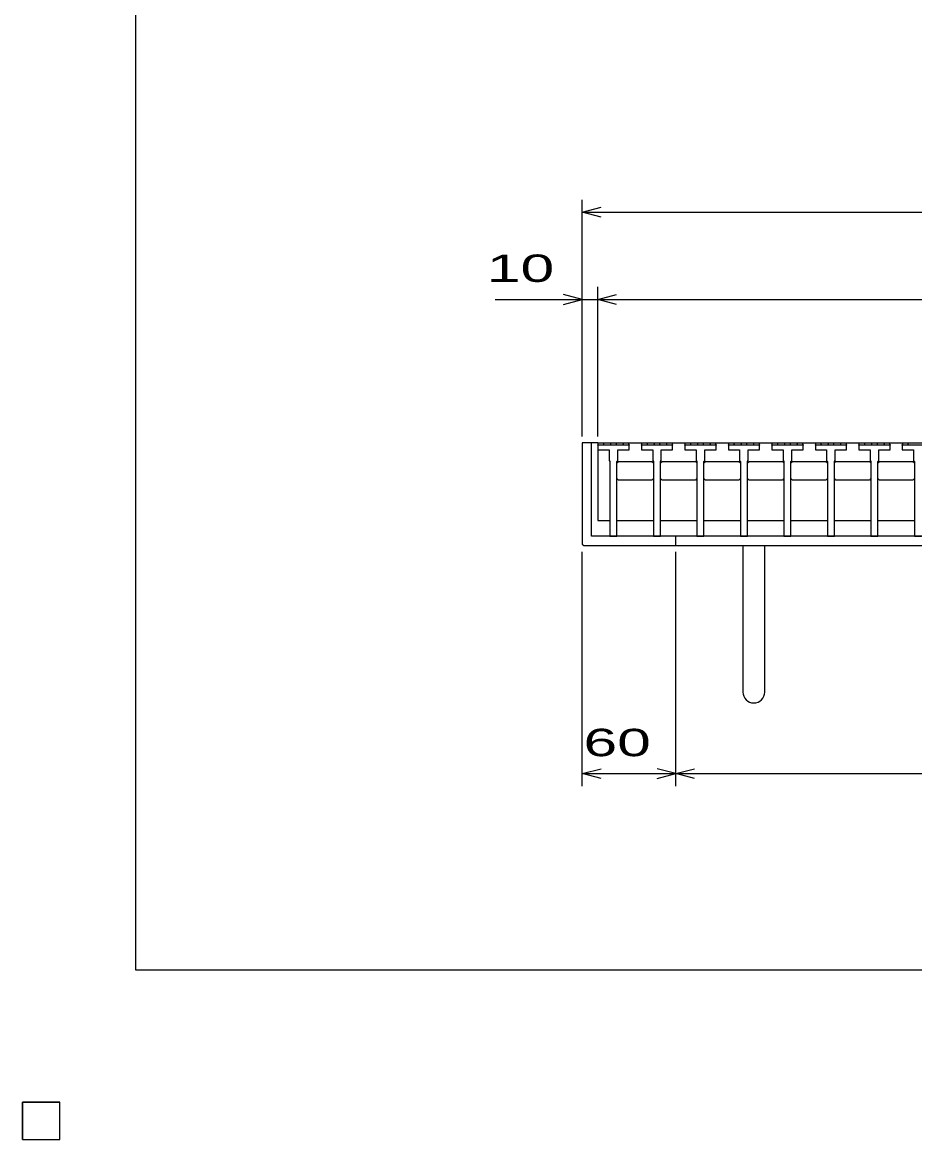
# Model space of a CAD drawing. Units: millimetres, scale not verified. Extents: x -1456 to 1385, y -1026 to 843.
# Drawn here: x -1456 to -884, y -1026 to -309 of the extents above; entities that cross this region are included whole.
import ezdxf
from ezdxf.enums import TextEntityAlignment as Align

# ---------------------------------------------------------------- set-up
doc = ezdxf.new("R2010")
doc.units = ezdxf.units.MM
doc.header["$LTSCALE"] = 8
for name, color, linetype, lineweight in [('0_2', 150, 'Continuous', 25), ('16', 3, 'Continuous', 25), ('19', 6, 'Continuous', 25), ('22', 2, 'Continuous', 25)]:
    doc.layers.add(name, color=color, linetype=linetype, lineweight=lineweight)
doc.styles.add('ベクトル', font='')
doc.styles.get('ベクトル').set_extended_font_data('ベクトル')

msp = doc.modelspace()

# ---------------------------------------------------------------- linework, layer by layer
at = {"layer": '0_2'}
for p, q in [((-1383.2, -917.2), (-1383.2, 842.8)), ((1384.8, -917.2), (-1383.2, -917.2))]:
    msp.add_line(p, q, dxfattribs=at)
at = {"layer": '16'}
for p, q in [((-1086.8, -580.2), (-1086.3, -578.7)), ((-1086.8, -578.7), (-386.8, -578.7)), ((-1086.8, -578.7), (-1086.8, -628.7)), ((-1086.8, -580.2), (-1086.8, -583.2)), ((-1066.8, -580.2), (-1086.8, -580.2)), ((-1086.3, -578.7), (-1083.4, -578.7)), ((-1083.4, -578.7), (-1082.9, -580.2)), ((-1078.75, -580.2), (-1078.25, -578.7)), ((-1078.25, -578.7), (-1075.35, -578.7)), ((-1075.35, -578.7), (-1074.85, -580.2)), ((-1070.7, -580.2), (-1070.2, -578.7)), ((-1070.2, -578.7), (-1067.3, -578.7)), ((-1067.3, -578.7), (-1066.8, -580.2)), ((-1066.8, -583.2), (-1066.8, -580.2)), ((-1058.9, -580.2), (-1058.4, -578.7)), ((-1058.9, -580.2), (-1058.9, -583.2)), ((-1038.9, -580.2), (-1058.9, -580.2)), ((-1058.4, -578.7), (-1055.5, -578.7)), ((-1055.5, -578.7), (-1055, -580.2)), ((-1050.85, -580.2), (-1050.35, -578.7)), ((-1050.35, -578.7), (-1047.45, -578.7)), ((-1047.45, -578.7), (-1046.95, -580.2)), ((-1042.8, -580.2), (-1042.3, -578.7)), ((-1042.3, -578.7), (-1039.4, -578.7)), ((-1039.4, -578.7), (-1038.9, -580.2)), ((-1038.9, -583.2), (-1038.9, -580.2)), ((-1031, -580.2), (-1030.5, -578.7)), ((-1031, -580.2), (-1031, -583.2)), ((-1011, -580.2), (-1031, -580.2)), ((-1030.5, -578.7), (-1027.6, -578.7)), ((-1027.6, -578.7), (-1027.1, -580.2)), ((-1022.95, -580.2), (-1022.45, -578.7)), ((-1022.45, -578.7), (-1019.55, -578.7)), ((-1019.55, -578.7), (-1019.05, -580.2)), ((-1014.9, -580.2), (-1014.4, -578.7)), ((-1014.4, -578.7), (-1011.5, -578.7)), ((-1011.5, -578.7), (-1011, -580.2)), ((-1011, -583.2), (-1011, -580.2)), ((-1003.1, -580.2), (-1002.6, -578.7)), ((-1003.1, -580.2), (-1003.1, -583.2)), ((-983.1, -580.2), (-1003.1, -580.2)), ((-1002.6, -578.7), (-999.7, -578.7)), ((-999.7, -578.7), (-999.2, -580.2)), ((-995.05, -580.2), (-994.55, -578.7)), ((-994.55, -578.7), (-991.65, -578.7)), ((-991.65, -578.7), (-991.15, -580.2)), ((-987, -580.2), (-986.5, -578.7)), ((-986.5, -578.7), (-983.6, -578.7)), ((-983.6, -578.7), (-983.1, -580.2)), ((-983.1, -583.2), (-983.1, -580.2)), ((-975.2, -580.2), (-974.7, -578.7)), ((-975.2, -580.2), (-975.2, -583.2)), ((-955.2, -580.2), (-975.2, -580.2)), ((-974.7, -578.7), (-971.8, -578.7)), ((-971.8, -578.7), (-971.3, -580.2)), ((-967.15, -580.2), (-966.65, -578.7)), ((-966.65, -578.7), (-963.75, -578.7)), ((-963.75, -578.7), (-963.25, -580.2)), ((-959.1, -580.2), (-958.6, -578.7)), ((-958.6, -578.7), (-955.7, -578.7)), ((-955.7, -578.7), (-955.2, -580.2)), ((-955.2, -583.2), (-955.2, -580.2)), ((-947.3, -580.2), (-946.8, -578.7)), ((-947.3, -580.2), (-947.3, -583.2)), ((-927.3, -580.2), (-947.3, -580.2)), ((-946.8, -578.7), (-943.9, -578.7)), ((-943.9, -578.7), (-943.4, -580.2)), ((-939.25, -580.2), (-938.75, -578.7)), ((-938.75, -578.7), (-935.85, -578.7)), ((-935.85, -578.7), (-935.35, -580.2)), ((-931.2, -580.2), (-930.7, -578.7)), ((-930.7, -578.7), (-927.8, -578.7)), ((-927.8, -578.7), (-927.3, -580.2)), ((-927.3, -583.2), (-927.3, -580.2)), ((-919.4, -580.2), (-918.9, -578.7)), ((-919.4, -580.2), (-919.4, -583.2)), ((-899.4, -580.2), (-919.4, -580.2)), ((-918.9, -578.7), (-916, -578.7)), ((-916, -578.7), (-915.5, -580.2)), ((-911.35, -580.2), (-910.85, -578.7)), ((-910.85, -578.7), (-907.95, -578.7)), ((-907.95, -578.7), (-907.45, -580.2)), ((-903.3, -580.2), (-902.8, -578.7)), ((-902.8, -578.7), (-899.9, -578.7)), ((-899.9, -578.7), (-899.4, -580.2)), ((-899.4, -583.2), (-899.4, -580.2)), ((-891.5, -580.2), (-891, -578.7)), ((-891.5, -580.2), (-891.5, -583.2)), ((-871.5, -580.2), (-891.5, -580.2)), ((-891, -578.7), (-888.1, -578.7)), ((-888.1, -578.7), (-887.6, -580.2)), ((-1086.8, -583.2), (-1079.55, -583.2)), ((-1079.55, -583.2), (-1079.55, -590.2)), ((-1074.05, -590.2), (-1074.05, -583.2)), ((-1074.05, -583.2), (-1066.8, -583.2)), ((-1058.9, -583.2), (-1051.65, -583.2)), ((-1051.65, -583.2), (-1051.65, -590.2)), ((-1046.15, -590.2), (-1046.15, -583.2)), ((-1046.15, -583.2), (-1038.9, -583.2)), ((-1031, -583.2), (-1023.75, -583.2)), ((-1023.75, -583.2), (-1023.75, -590.2)), ((-1018.25, -590.2), (-1018.25, -583.2)), ((-1018.25, -583.2), (-1011, -583.2)), ((-1003.1, -583.2), (-995.85, -583.2)), ((-995.85, -583.2), (-995.85, -590.2)), ((-990.35, -590.2), (-990.35, -583.2)), ((-990.35, -583.2), (-983.1, -583.2)), ((-975.2, -583.2), (-967.95, -583.2)), ((-967.95, -583.2), (-967.95, -590.2)), ((-962.45, -590.2), (-962.45, -583.2)), ((-962.45, -583.2), (-955.2, -583.2)), ((-947.3, -583.2), (-940.05, -583.2)), ((-940.05, -583.2), (-940.05, -590.2)), ((-934.55, -590.2), (-934.55, -583.2)), ((-934.55, -583.2), (-927.3, -583.2)), ((-919.4, -583.2), (-912.15, -583.2)), ((-912.15, -583.2), (-912.15, -590.2)), ((-906.65, -590.2), (-906.65, -583.2)), ((-906.65, -583.2), (-899.4, -583.2)), ((-891.5, -583.2), (-884.25, -583.2)), ((-884.25, -583.2), (-884.25, -590.2)), ((-1079.55, -590.2), (-1079.05, -590.7)), ((-1079.05, -590.7), (-1079.05, -638.7)), ((-1074.55, -590.7), (-1074.05, -590.2)), ((-1074.55, -638.7), (-1074.55, -590.7)), ((-1074.55, -591.7), (-1073.55, -590.7)), ((-1073.55, -590.7), (-1052.15, -590.7)), ((-1052.15, -590.7), (-1051.15, -591.7)), ((-1051.65, -590.2), (-1051.15, -590.7)), ((-1051.15, -590.7), (-1051.15, -638.7)), ((-1046.65, -590.7), (-1046.15, -590.2)), ((-1046.65, -638.7), (-1046.65, -590.7)), ((-1046.65, -591.7), (-1045.65, -590.7)), ((-1045.65, -590.7), (-1024.25, -590.7)), ((-1024.25, -590.7), (-1023.25, -591.7)), ((-1023.75, -590.2), (-1023.25, -590.7)), ((-1023.25, -590.7), (-1023.25, -638.7)), ((-1018.75, -590.7), (-1018.25, -590.2)), ((-1018.75, -638.7), (-1018.75, -590.7)), ((-1018.75, -591.7), (-1017.75, -590.7)), ((-1017.75, -590.7), (-996.35, -590.7)), ((-996.35, -590.7), (-995.35, -591.7)), ((-995.85, -590.2), (-995.35, -590.7)), ((-995.35, -590.7), (-995.35, -638.7)), ((-990.85, -590.7), (-990.35, -590.2)), ((-990.85, -638.7), (-990.85, -590.7)), ((-990.85, -591.7), (-989.85, -590.7)), ((-989.85, -590.7), (-968.45, -590.7)), ((-968.45, -590.7), (-967.45, -591.7)), ((-967.95, -590.2), (-967.45, -590.7)), ((-967.45, -590.7), (-967.45, -638.7)), ((-962.95, -590.7), (-962.45, -590.2)), ((-962.95, -638.7), (-962.95, -590.7)), ((-962.95, -591.7), (-961.95, -590.7)), ((-961.95, -590.7), (-940.55, -590.7)), ((-940.55, -590.7), (-939.55, -591.7)), ((-940.05, -590.2), (-939.55, -590.7)), ((-939.55, -590.7), (-939.55, -638.7)), ((-935.05, -590.7), (-934.55, -590.2)), ((-935.05, -638.7), (-935.05, -590.7)), ((-935.05, -591.7), (-934.05, -590.7)), ((-934.05, -590.7), (-912.65, -590.7)), ((-912.65, -590.7), (-911.65, -591.7)), ((-912.15, -590.2), (-911.65, -590.7)), ((-911.65, -590.7), (-911.65, -638.7)), ((-907.15, -590.7), (-906.65, -590.2)), ((-907.15, -638.7), (-907.15, -590.7)), ((-907.15, -591.7), (-906.15, -590.7)), ((-906.15, -590.7), (-884.75, -590.7)), ((-884.75, -590.7), (-883.75, -591.7)), ((-884.25, -590.2), (-883.75, -590.7)), ((-883.75, -590.7), (-883.75, -638.7)), ((-1073.55, -602.7), (-1074.55, -601.7)), ((-1051.15, -601.7), (-1052.15, -602.7)), ((-1045.65, -602.7), (-1046.65, -601.7)), ((-1023.25, -601.7), (-1024.25, -602.7)), ((-1017.75, -602.7), (-1018.75, -601.7)), ((-995.35, -601.7), (-996.35, -602.7)), ((-989.85, -602.7), (-990.85, -601.7)), ((-967.45, -601.7), (-968.45, -602.7)), ((-961.95, -602.7), (-962.95, -601.7)), ((-939.55, -601.7), (-940.55, -602.7)), ((-934.05, -602.7), (-935.05, -601.7)), ((-911.65, -601.7), (-912.65, -602.7)), ((-906.15, -602.7), (-907.15, -601.7)), ((-883.75, -601.7), (-884.75, -602.7)), ((-1052.15, -602.7), (-1073.55, -602.7)), ((-1024.25, -602.7), (-1045.65, -602.7)), ((-996.35, -602.7), (-1017.75, -602.7)), ((-968.45, -602.7), (-989.85, -602.7)), ((-940.55, -602.7), (-961.95, -602.7)), ((-912.65, -602.7), (-934.05, -602.7)), ((-884.75, -602.7), (-906.15, -602.7)), ((-1086.8, -628.7), (-1079.05, -628.7)), ((-1074.55, -628.7), (-1051.15, -628.7)), ((-1046.65, -628.7), (-1023.25, -628.7)), ((-1018.75, -628.7), (-995.35, -628.7)), ((-990.85, -628.7), (-967.45, -628.7)), ((-962.95, -628.7), (-939.55, -628.7)), ((-935.05, -628.7), (-911.65, -628.7)), ((-907.15, -628.7), (-883.75, -628.7)), ((-1079.05, -638.7), (-1074.55, -638.7)), ((-1051.15, -638.7), (-1046.65, -638.7)), ((-1023.25, -638.7), (-1018.75, -638.7)), ((-995.35, -638.7), (-990.85, -638.7)), ((-967.45, -638.7), (-962.95, -638.7)), ((-939.55, -638.7), (-935.05, -638.7)), ((-911.65, -638.7), (-907.15, -638.7)), ((-883.75, -638.7), (-879.25, -638.7)), ((-1456, -1002), (-1432, -1002)), ((-1456, -1026), (-1456, -1002)), ((-1456, -1002), (-1432, -1002)), ((-1456, -1026), (-1456, -1002)), ((-1456, -1002), (-1432, -1002)), ((-1456, -1026), (-1456, -1002)), ((-1456, -1002), (-1432, -1002)), ((-1456, -1026), (-1456, -1002)), ((-1456, -1002), (-1432, -1002)), ((-1456, -1026), (-1456, -1002)), ((-1432, -1026), (-1432, -1002)), ((-1432, -1026), (-1432, -1002)), ((-1432, -1026), (-1432, -1002)), ((-1432, -1026), (-1432, -1002)), ((-1432, -1026), (-1432, -1002)), ((-1456, -1026), (-1432, -1026)), ((-1456, -1026), (-1432, -1026)), ((-1456, -1026), (-1432, -1026)), ((-1456, -1026), (-1432, -1026)), ((-1456, -1026), (-1432, -1026))]:
    msp.add_line(p, q, dxfattribs=at)
at = {"layer": '19'}
for p, q in [((-1086.8, -578.7), (-1096.8, -578.7)), ((-1096.8, -578.7), (-1096.8, -643.7)), ((-1090.8, -638.7), (-1090.8, -578.7)), ((-1096.8, -643.7), (-1095.8, -644.7)), ((-1095.8, -644.7), (-377.8, -644.7)), ((-382.8, -638.7), (-1090.8, -638.7)), ((-1036.8, -644.7), (-1036.8, -638.7)), ((-993.8, -644.7), (-993.8, -738.7)), ((-979.8, -738.7), (-979.8, -644.7))]:
    msp.add_line(p, q, dxfattribs=at)
msp.add_arc((-986.8, -738.7), 7, 180, 0, dxfattribs=at)
at = {"layer": '22', "color": 4}
for p, q in [((-1096.8, -574.7), (-1096.8, -422.7)), ((-1096.8, -430.7), (-1084.8, -427.5)), ((-1084.8, -433.9), (-1096.8, -430.7)), ((-1096.8, -430.7), (-376.8, -430.7)), ((-1096.8, -574.7), (-1096.8, -478.7)), ((-1086.8, -574.7), (-1086.8, -478.7)), ((-1152.8, -486.7), (-1096.8, -486.7)), ((-1096.8, -486.7), (-1108.8, -483.5)), ((-1108.8, -489.9), (-1096.8, -486.7)), ((-1096.8, -486.7), (-1086.8, -486.7)), ((-1086.8, -486.7), (-1074.8, -483.5)), ((-1074.8, -489.9), (-1086.8, -486.7)), ((-1086.8, -486.7), (-386.8, -486.7)), ((-1096.8, -799.1), (-1096.8, -648.7)), ((-1036.8, -799.1), (-1036.8, -648.7)), ((-1096.8, -791.1), (-1084.8, -787.9)), ((-1036.8, -791.1), (-1048.8, -787.9)), ((-1036.8, -791.1), (-1024.8, -787.9)), ((-1084.8, -794.3), (-1096.8, -791.1)), ((-1096.8, -791.1), (-1036.8, -791.1)), ((-1048.8, -794.3), (-1036.8, -791.1)), ((-1024.8, -794.3), (-1036.8, -791.1)), ((-1036.8, -791.1), (-436.8, -791.1))]:
    msp.add_line(p, q, dxfattribs=at)
at = {"layer": '22'}
for p, q in [((-1432, -1002), (-1456, -1002)), ((-1456, -1002), (-1456, -1026)), ((-1432, -1002), (-1456, -1002)), ((-1456, -1002), (-1456, -1026)), ((-1432, -1002), (-1456, -1002)), ((-1456, -1002), (-1456, -1026)), ((-1432, -1026), (-1432, -1002)), ((-1432, -1026), (-1432, -1002)), ((-1432, -1026), (-1432, -1002)), ((-1456, -1026), (-1432, -1026)), ((-1456, -1026), (-1432, -1026)), ((-1456, -1026), (-1432, -1026))]:
    msp.add_line(p, q, dxfattribs=at)

# ---------------------------------------------------------------- texts
at = {"layer": '22', "style": 'ベクトル', "width": 1.65}
for s, p in [(' 10 ', (-1168.8, -466.7)), (' 60 ', (-1106.8, -771.1))]:
    msp.add_text(s, height=17.6, dxfattribs=at).set_placement(p, align=Align.MIDDLE_LEFT)

doc.saveas('drawing.dxf')
